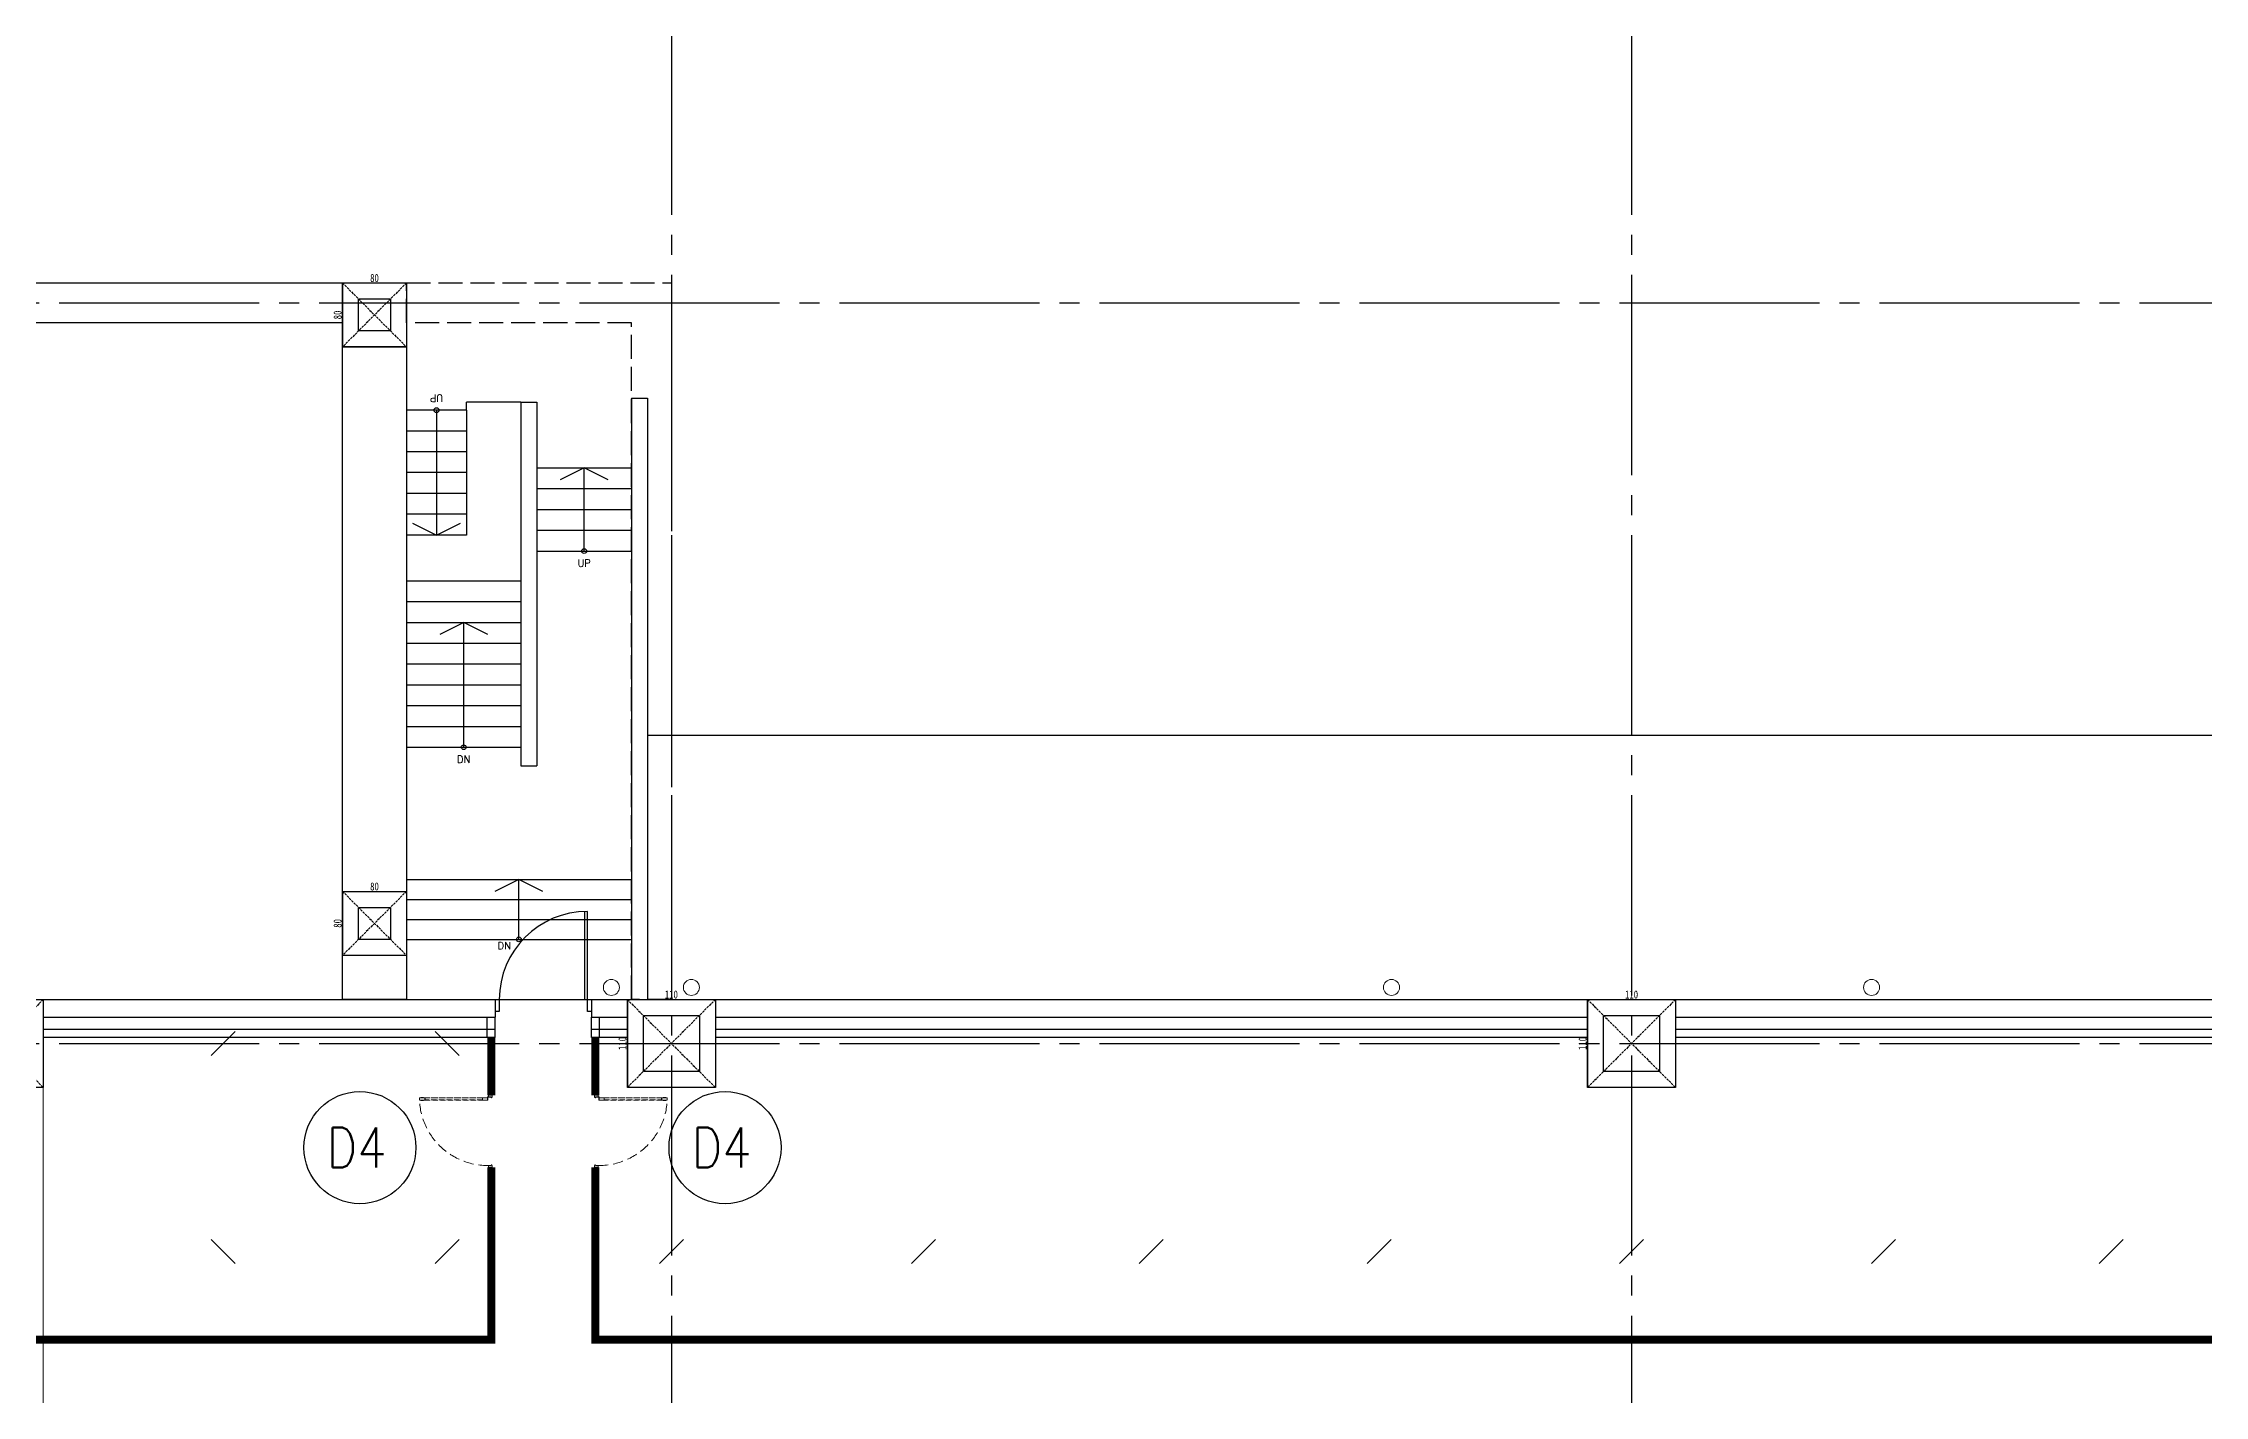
# Model space of a CAD drawing. Header units: millimetres. Extents: x -960 to 39633, y -720 to 12125.
# Drawn here: x 11935 to 14636, y 8560 to 10249 of the extents above; entities that cross this region are included whole.
import ezdxf
from ezdxf.enums import TextEntityAlignment as Align

# ---------------------------------------------------------------- set-up
doc = ezdxf.new("R2010")
doc.units = ezdxf.units.MM
doc.header["$LTSCALE"] = 100
for name, pattern in [('188K-SM-03-F05-ARCH-PA-Y2257103$0$DASHED', [19.05, 12.7, -6.35]), ('X-S-FAB-L05$0$COL-CEN-LIN', [3.25, 2.5, -0.25, 0.25, -0.25]), ('X-S-FAB-L05$0$HIDDEN', [0.4, 0.3, -0.1])]:
    doc.linetypes.add(name, pattern=pattern)
for name, color, linetype in [('0-xref', 7, 'Continuous'), ('188K-SM-03-F05-ARCH-PA-Y2257103$0$K-DIivder-3.5', 102, '188K-SM-03-F05-ARCH-PA-Y2257103$0$DASHED'), ('188K-SM-03-F05-ARCH-PA-Y2257103$0$K-TXT', 53, 'Continuous'), ('188K-SM-03-F05-ARCH-PA-Y2257103$0$K-岩棉 2hr 3.5-非抗', 11, 'Continuous'), ('X-S-FAB-L05$0$0-arr', 8, 'Continuous'), ('X-S-FAB-L05$0$12', 8, 'Continuous'), ('X-S-FAB-L05$0$1_L05平面圖_1_A-OBJE-MEP', 8, 'Continuous'), ('X-S-FAB-L05$0$BEAM', 8, 'Continuous'), ('X-S-FAB-L05$0$BEAM-RC(P)', 8, 'Continuous'), ('X-S-FAB-L05$0$BLOCK', 8, 'Continuous'), ('X-S-FAB-L05$0$CCL', 8, 'X-S-FAB-L05$0$COL-CEN-LIN'), ('X-S-FAB-L05$0$COL', 8, 'Continuous'), ('X-S-FAB-L05$0$COL-S', 8, 'Continuous'), ('X-S-FAB-L05$0$DOOR', 8, 'Continuous'), ('X-S-FAB-L05$0$DOORSILL', 8, 'Continuous'), ('X-S-FAB-L05$0$HID(UP)', 8, 'X-S-FAB-L05$0$HIDDEN'), ('X-S-FAB-L05$0$S-FNDN', 8, 'Continuous'), ('X-S-FAB-L05$0$S-鋼柱', 8, 'Continuous'), ('X-S-FAB-L05$0$SLAB', 8, 'Continuous'), ('X-S-FAB-L05$0$ST', 8, 'Continuous'), ('X-S-FAB-L05$0$TXT', 8, 'Continuous'), ('X-S-FAB-L05$0$WALL-RC', 8, 'Continuous')]:
    doc.layers.add(name, color=color, linetype=linetype)
doc.layers.add('188K-SM-03-F05-ARCH-PA-Y2257103$0$K-DOOR-鋼板門', color=150, linetype='188K-SM-03-F05-ARCH-PA-Y2257103$0$DASHED', lineweight=9)
doc.layers.add('X-S-FAB-L05$0$XREF', color=8, linetype='Continuous', lineweight=0)
doc.styles.add('188K-SM-03-F05-ARCH-PA-Y2257103$0$Standard', font='txt.shx', dxfattribs={"bigfont": 'chineset.shx'})
doc.styles.add('X-S-FAB-L05$0$CHINA', font='simplex.shx', dxfattribs={"width": 0.75, "bigfont": 'chineset.shx'})
doc.styles.add('X-S-FAB-L05$0$DIM', font='', dxfattribs={"width": 0.8})
doc.styles.get('X-S-FAB-L05$0$DIM').set_extended_font_data('MingLiU')
doc.dimstyles.new('X-S-FAB-L05$0$JJP_005_defpoint', dxfattribs={"dimtxt": 20, "dimasz": 0.5, "dimexe": 0.5, "dimexo": 0.5, "dimgap": 0.5, "dimtad": 1, "dimdsep": 46, "dimtxsty": 'X-S-FAB-L05$0$DIM', "dimblk": 'X-S-FAB-L05$0$_None', "dimcen": 10, "dimclrd": 256, "dimclre": 256, "dimclrt": 256, "dimadec": 0, "dimazin": 0, "dimtfac": 1, "dimtix": 1, "dimtmove": 2, "dimatfit": 3, "dimldrblk": 'X-S-FAB-L05$0$_None', "dimfxl": 0.5, "dimtolj": 1, "dimtzin": 0, "dimarcsym": 0})

# ---------------------------------------------------------------- blocks, each defined once
blk = doc.blocks.new('*D173')
at = {"layer": 'DefPoints', "lineweight": -2, "transparency": 16777216}
blk.add_line((0, 0), (110, 0), dxfattribs=at)
at = {"layer": 'DefPoints', "color": 0, "transparency": 16777216}
for p in [(0, 0), (110, 0), (110, 0)]:
    blk.add_point(p, dxfattribs=at)
at = {"layer": 'DefPoints', "transparency": 16777216, "insert": (55, 6.1), "char_height": 10, "attachment_point": 5, "style": 'X-S-FAB-L05$0$DIM'}
blk.add_mtext('\\A1;110', dxfattribs=at)
blk = doc.blocks.new('X-S-FAB-L05$0$_None')
blk = doc.blocks.new('*D174')
at = {"layer": 'DefPoints', "lineweight": -2, "transparency": 16777216}
blk.add_line((0, 0), (0, -110), dxfattribs=at)
at = {"layer": 'DefPoints', "color": 0, "transparency": 16777216}
for p in [(0, 0), (0, -110), (0, -110)]:
    blk.add_point(p, dxfattribs=at)
at = {"layer": 'DefPoints', "transparency": 16777216, "insert": (-6.1, -55), "char_height": 10, "attachment_point": 5, "rotation": 90, "style": 'X-S-FAB-L05$0$DIM'}
blk.add_mtext('\\A1;110', dxfattribs=at)
blk = doc.blocks.new('*D175')
at = {"layer": 'DefPoints', "lineweight": -2, "transparency": 16777216}
blk.add_line((0, 0), (80, 0), dxfattribs=at)
at = {"layer": 'DefPoints', "color": 0, "transparency": 16777216}
for p in [(0, 0), (80, 0), (80, 0)]:
    blk.add_point(p, dxfattribs=at)
at = {"layer": 'DefPoints', "transparency": 16777216, "insert": (40, 6.1), "char_height": 10, "attachment_point": 5, "style": 'X-S-FAB-L05$0$DIM'}
blk.add_mtext('\\A1;80', dxfattribs=at)
blk = doc.blocks.new('*D176')
at = {"layer": 'DefPoints', "lineweight": -2, "transparency": 16777216}
blk.add_line((0, 0), (0, -80), dxfattribs=at)
at = {"layer": 'DefPoints', "color": 0, "transparency": 16777216}
for p in [(0, 0), (0, -80), (0, -80)]:
    blk.add_point(p, dxfattribs=at)
at = {"layer": 'DefPoints', "transparency": 16777216, "insert": (-6.1, -40), "char_height": 10, "attachment_point": 5, "rotation": 90, "style": 'X-S-FAB-L05$0$DIM'}
blk.add_mtext('\\A1;80', dxfattribs=at)
blk = doc.blocks.new('X-S-FAB-L05$0$SC1')
at = {"layer": 'DefPoints'}
blk.add_line((27925, 8342.1), (27955, 8312.1), dxfattribs=at)
blk = doc.blocks.new('X-S-FAB-L05$0$VC(C)')
at = {"layer": 'X-S-FAB-L05$0$S-鋼柱', "rotation": 90}
for p in [(20487.1, -18940), (20767.1, -19200), (21047.1, -19200), (21362.1, -19200), (21646.7, -19200), (21931.7, -19200), (22247.1, -19200), (22562.1, -19200), (22846.7, -19200)]:
    blk.add_blockref('X-S-FAB-L05$0$SC1', p, dxfattribs=at)
at = {"layer": 'X-S-FAB-L05$0$S-鋼柱'}
for p in [(-15500, 672.9), (-15780, 412.9)]:
    blk.add_blockref('X-S-FAB-L05$0$SC1', p, dxfattribs=at)
blk = doc.blocks.new('X-S-FAB-L05$0$板_3_2', base_point=(11935, 9055))
at = {"layer": 'X-S-FAB-L05$0$S-FNDN', "color": 15, "lineweight": 0, "flags": 128}
blk.add_lwpolyline([(11935, 9055), (4350, 9055), (4350, 7470), (9330, 7470), (9330, -55), (11935, -55), (11935, 4530), (11070, 4530), (11070, 5003), (11935, 5003)], close=True, dxfattribs=at)
blk = doc.blocks.new('188K-SM-03-F05-ARCH-PA-Y2257103$0$單開鋼板-900x1700')
at = {"ltscale": 0.005}
for p, q in [((3.5, 81.5), (3.5, 10.4)), ((3.5, 10.4), (3.5, 81.5)), ((3.5, 81.5), (3.5, 81.5)), ((5.9, 10.4), (5.9, 81.5)), ((5.9, 81.5), (6, 81.5)), ((6, 81.5), (6, 10.4)), ((6.1, 86.9), (6.7, 86.9)), ((6.1, 83.5), (6.1, 86.9)), ((6.7, 83.5), (6.1, 83.5)), ((6.7, 86.9), (6.7, 83.5)), ((0, 2), (0, -2)), ((2, 2.3), (0.3, 2.3)), ((2.1, -1), (2.1, 2.2)), ((3.5, 10.4), (3.5, 10.4)), ((6, 10.4), (5.9, 10.4)), ((87.9, -1), (87.9, 2.2)), ((88, 2.3), (89.7, 2.3)), ((90, 2), (90, -2)), ((0.3, -2.3), (2, -2.3)), ((2, -2.3), (3.1, -1.6)), ((2.6, -1), (2.1, -1)), ((2.5, -1.2), (2.5, -1.1)), ((2.5, -1.1), (2.6, -1.1)), ((3, -1.2), (2.5, -1.2)), ((3.1, -1), (2.9, -1)), ((2.9, -1.1), (3, -1.1)), ((3, -1.1), (3, -1.2)), ((3.1, -1.4), (3.1, -1.1)), ((86.9, -1), (87.1, -1)), ((86.9, -1.4), (86.9, -1.1)), ((88, -2.3), (86.9, -1.6)), ((87, -1.1), (87, -1.2)), ((87.1, -1.1), (87, -1.1)), ((87, -1.2), (87.5, -1.2)), ((87.4, -1), (87.9, -1)), ((87.5, -1.1), (87.4, -1.1)), ((87.5, -1.2), (87.5, -1.1)), ((89.7, -2.3), (88, -2.3))]:
    blk.add_line(p, q, dxfattribs=at)
for points in [[(3.3, 83.5), (3.3, 86.9), (2.8, 86.9), (2.8, 83.5)], [(6.1, 81.7), (6.1, 88.7), (3.3, 88.7), (3.3, 81.7)], [(2.3, -0.4), (2.3, 2.9), (2.1, 2.9), (2.1, -0.4)], [(5.9, 3.6), (2.8, 3.6), (2.8, 3.4), (5.9, 3.4)], [(6.1, 3.2), (6.1, 10.1), (3.3, 10.1), (3.3, 3.2)]]:
    blk.add_lwpolyline(points, close=True, dxfattribs=at)
for points in [[(3.4, 81.7), (3.4, 80.9, 0.158507), (3.4, 80.9), (3.4, 80.8, 0.72636), (3.5, 80.8), (3.5, 80.9, 0.414214), (3.5, 80.9, -0.414214), (3.4, 80.9), (3.4, 81.4, -0.414214), (3.5, 81.5), (3.8, 81.5, 0.414214), (3.8, 81.5), (3.8, 81.5, 0.414214), (3.8, 81.5), (3.5, 81.5, -0.414214), (3.4, 81.5), (3.4, 81.7, -0.414214), (3.5, 81.7), (4.7, 81.7), (4.7, 81.7), (4.7, 81.7), (6, 81.7, -0.414214), (6, 81.7), (6, 81.5, -0.414214), (6, 81.5), (5.7, 81.5, 0.414214), (5.7, 81.5), (5.7, 81.5, 0.414214), (5.7, 81.5), (6, 81.5, -0.414214), (6, 81.4), (6, 80.9, -0.414214), (6, 80.9), (6, 80.9, 0.414214), (6, 80.9), (6, 80.8, 0.72636), (6, 80.8), (6.1, 80.9, 0.158507), (6.1, 80.9), (6.1, 81.7, 0.414214), (6.1, 81.8), (3.4, 81.8, 0.414214)], [(4.7, 10.1), (4.7, 10.1), (3.5, 10.1, -0.414214), (3.4, 10.2), (3.4, 10.3, -0.414214), (3.5, 10.3), (3.8, 10.3, 0.414214), (3.8, 10.3), (3.8, 10.3, 0.414214), (3.8, 10.4), (3.5, 10.4, -0.414214), (3.4, 10.4), (3.4, 10.9, -0.414214), (3.5, 10.9), (3.5, 10.9, 0.414214), (3.5, 10.9), (3.5, 11, 0.72636), (3.4, 11), (3.4, 10.9, 0.158507), (3.4, 10.9), (3.4, 10.1, 0.414214), (3.4, 10.1), (6, 10.1, 0.414214), (6.1, 10.1), (6.1, 10.9, 0.158507), (6.1, 10.9), (6, 11, 0.72636), (6, 11), (6, 10.9, 0.414214), (6, 10.9, -0.414214), (6, 10.9), (6, 10.4, -0.414214), (6, 10.4), (5.7, 10.4, 0.414214), (5.7, 10.3), (5.7, 10.3, 0.414214), (5.7, 10.3), (6, 10.3, -0.414214), (6, 10.3), (6, 10.2, -0.414214), (6, 10.1), (4.7, 10.1)]]:
    blk.add_lwpolyline(points, format="xyb", close=True, dxfattribs=at)
at = {"linetype": '188K-SM-03-F05-ARCH-PA-Y2257103$0$DASHED', "ltscale": 0.01}
blk.add_arc((2.4, 3.3), 85.5, 359.2774, 87.5065, dxfattribs=at)
at = {"ltscale": 0.005}
for centre, major_axis, start_param, end_param in [((0.3, 2), (0.246, -0.246), 2.356194, 3.926991), ((2, 2.2), (0.0738, -0.0738), 7.068583, 8.63938), ((88, 2.2), (-0.0738, -0.0738), -2.356194, -0.785398), ((89.7, 2), (-0.246, -0.246), 2.356194, 3.926991), ((0.3, -2), (-0.246, -0.246), 5.497787, 7.068583), ((2.6, -1.1), (-0.0246, -0.0246), 0.785398, 3.926991), ((2.9, -1.1), (-0.0246, -0.0246), 3.926991, 7.068583), ((3.1, -1.1), (0.0246, -0.0246), 7.068583, 8.63938), ((2.9, -1.4), (0.148, -0.148), 6.162283, 7.068583), ((86.9, -1.1), (-0.0246, -0.0246), -2.356194, -0.785398), ((87.1, -1.4), (-0.148, -0.148), -0.785398, 0.120903), ((87.1, -1.1), (0.0246, -0.0246), -0.785398, 2.356194), ((87.4, -1.1), (0.0246, -0.0246), 2.356194, 5.497787), ((89.7, -2), (0.246, -0.246), -0.785398, 0.785398)]:
    blk.add_ellipse(centre, major_axis=major_axis, ratio=1, start_param=start_param, end_param=end_param, dxfattribs=at)
at = {"ltscale": 0.005, "extrusion": (0, 0, -1)}
blk.add_ellipse((2.4, 3.3), major_axis=(-0.344, 0.344), ratio=1, start_param=5.497787, end_param=11.780972, dxfattribs=at)
blk = doc.blocks.new('188K-SM-03-F05-ARCH-PA-Y2257103')
at = {"layer": '188K-SM-03-F05-ARCH-PA-Y2257103$0$K-DIivder-3.5', "linetype": 'ByBlock', "ltscale": 2, "const_width": 10}
for points in [[(12495, 9007.5), (12495, 8935.4)], [(12495, 8845.4), (12495, 8630)]]:
    blk.add_lwpolyline(points, dxfattribs=at)
at = {"layer": '188K-SM-03-F05-ARCH-PA-Y2257103$0$K-DIivder-3.5', "linetype": 'ByBlock', "ltscale": 2, "const_width": 10, "elevation": 0}
for points in [[(12625, 9007.5), (12625, 8935.4)], [(12625, 8845.4), (12625, 8630)], [(7605.1, 8630), (12500, 8630)], [(12620, 8630), (15195, 8630)]]:
    blk.add_lwpolyline(points, dxfattribs=at)
at = {"layer": '188K-SM-03-F05-ARCH-PA-Y2257103$0$K-TXT'}
for centre in [(12330.8, 8869.9), (12787.1, 8869.9, 0)]:
    blk.add_circle(centre, 70, dxfattribs=at)
at = {"layer": '188K-SM-03-F05-ARCH-PA-Y2257103$0$K-岩棉 2hr 3.5-非抗'}
for p, q in [((12490, 9007.5, 0), (12490, 9033, 0)), ((12500, 9007.5, 0), (12500, 9033, 0)), ((12620, 9007.5, 0), (12620, 9033)), ((12630, 9007.5, 0), (12630, 9033)), ((12500, 9017.5, 0), (11935, 9017.5, 0)), ((12500, 9007.5, 0), (11935, 9007.5, 0)), ((12665, 9017.5, 0), (12620, 9017.5, 0)), ((12665, 9007.5, 0), (12620, 9007.5, 0)), ((13865, 9017.5, 0), (12775, 9017.5, 0)), ((13865, 9007.5, 0), (12775, 9007.5, 0)), ((15065, 9017.5, 0), (13975, 9017.5, 0)), ((15065, 9007.5, 0), (13975, 9007.5, 0))]:
    blk.add_line(p, q, dxfattribs=at)
at = {"layer": '188K-SM-03-F05-ARCH-PA-Y2257103$0$K-DOOR-鋼板門', "xscale": -1, "rotation": 90}
blk.add_blockref('188K-SM-03-F05-ARCH-PA-Y2257103$0$單開鋼板-900x1700', (12493.9, 8935.4), dxfattribs=at)
at = {"layer": '188K-SM-03-F05-ARCH-PA-Y2257103$0$K-DOOR-鋼板門', "rotation": 270}
blk.add_blockref('188K-SM-03-F05-ARCH-PA-Y2257103$0$單開鋼板-900x1700', (12626.1, 8935.4, 0), dxfattribs=at)
at = {"layer": '188K-SM-03-F05-ARCH-PA-Y2257103$0$K-TXT', "style": '188K-SM-03-F05-ARCH-PA-Y2257103$0$Standard', "width": 0.85}
for p in [(12326.4, 8869.9), (12782.7, 8869.9, 0)]:
    blk.add_text('D4', height=50, dxfattribs=at).set_placement(p, align=Align.MIDDLE)
blk = doc.blocks.new('*U58')
at = {"layer": 'DefPoints', "linetype": 'X-S-FAB-L05$0$HIDDEN', "ltscale": 0.1}
for p, q in [((110, 0), (0, -110)), ((0, 0), (110, -110))]:
    blk.add_line(p, q, dxfattribs=at)
at = {"layer": 'X-S-FAB-L05$0$COL', "ltscale": 0.1}
blk.add_lwpolyline([(0, 0), (110, 0), (110, -110), (0, -110)], close=True, dxfattribs=at)
at = {"layer": 'DefPoints'}
dim = blk.add_linear_dim(base=(0, -110), p1=(0, 0), p2=(0, -110), angle=90, dimstyle='X-S-FAB-L05$0$JJP_005_defpoint', override={"dimtxt": 10}, dxfattribs=at)
dim.commit()
dim.dimension.update_dxf_attribs({"geometry": '*D174', "text_midpoint": (-6.067, -55)})
dim = blk.add_linear_dim(base=(110, 0), p1=(0, 0), p2=(110, 0), dimstyle='X-S-FAB-L05$0$JJP_005_defpoint', override={"dimtxt": 10}, dxfattribs=at)
dim.commit()
dim.dimension.update_dxf_attribs({"geometry": '*D173', "text_midpoint": (55, 6.067)})
blk = doc.blocks.new('*U62')
at = {"layer": 'DefPoints', "linetype": 'X-S-FAB-L05$0$HIDDEN', "ltscale": 0.1}
for p, q in [((80, 0), (0, -80)), ((0, 0), (80, -80))]:
    blk.add_line(p, q, dxfattribs=at)
at = {"layer": 'X-S-FAB-L05$0$COL', "ltscale": 0.1}
blk.add_lwpolyline([(0, 0), (80, 0), (80, -80), (0, -80)], close=True, dxfattribs=at)
at = {"layer": 'DefPoints'}
dim = blk.add_linear_dim(base=(0, -80), p1=(0, 0), p2=(0, -80), angle=90, dimstyle='X-S-FAB-L05$0$JJP_005_defpoint', override={"dimtxt": 10}, dxfattribs=at)
dim.commit()
dim.dimension.update_dxf_attribs({"geometry": '*D176', "text_midpoint": (-6.067, -40)})
dim = blk.add_linear_dim(base=(80, 0), p1=(0, 0), p2=(80, 0), dimstyle='X-S-FAB-L05$0$JJP_005_defpoint', override={"dimtxt": 10}, dxfattribs=at)
dim.commit()
dim.dimension.update_dxf_attribs({"geometry": '*D175', "text_midpoint": (40, 6.067)})
blk = doc.blocks.new('X-S-FAB-L05$0$FAB2-L05')
at = {"layer": 'X-S-FAB-L05$0$CCL'}
for p, q in [((-13440, 11005), (-13440, 0)), ((-12240, 11005), (-12240, 0)), ((-26880, 10645), (1210, 10645)), ((-26880, 9720), (1210, 9720))]:
    blk.add_line(p, q, dxfattribs=at)
at = {"layer": 'X-S-FAB-L05$0$COL-S'}
for points in [[(-13831, 10650), (-13791, 10650), (-13791, 10610), (-13831, 10610)], [(-13831, 9890), (-13791, 9890), (-13791, 9850), (-13831, 9850)], [(-13475, 9755), (-13405, 9755), (-13405, 9685), (-13475, 9685)], [(-12275, 9755), (-12205, 9755), (-12205, 9685), (-12275, 9685)]]:
    blk.add_lwpolyline(points, close=True, dxfattribs=at)
at = {"layer": 'X-S-FAB-L05$0$BEAM'}
for name, p in [('*U62', (-13851, 10670)), ('*U62', (-13851, 9910)), ('*U58', (-13495, 9775)), ('*U58', (-12295, 9775))]:
    blk.add_blockref(name, p, dxfattribs=at)
blk = doc.blocks.new('X-S-FAB-L05')
at = {"layer": 'X-S-FAB-L05$0$0-arr', "color": 4}
for points in [[(12641, 9704), (12611, 9719), (12581, 9704)], [(12396.5, 9650), (12426.5, 9635), (12456.5, 9650)], [(12490.5, 9511), (12460.5, 9526), (12430.5, 9511)], [(12559.5, 9190), (12529.5, 9205), (12499.5, 9190)]]:
    blk.add_lwpolyline(points, dxfattribs=at)
for centre in [(12426.5, 9791), (12611, 9615), (12460.5, 9370), (12529.5, 9130)]:
    blk.add_circle(centre, 3, dxfattribs=at)
at = {"layer": 'X-S-FAB-L05$0$12'}
for points in [[(12426.5, 9791), (12426.5, 9635)], [(12611, 9615), (12611, 9719)], [(12460.5, 9370), (12460.5, 9526)], [(12529.5, 9130), (12529.5, 9205)]]:
    blk.add_lwpolyline(points, dxfattribs=at)
at = {"layer": 'X-S-FAB-L05$0$1_L05平面圖_1_A-OBJE-MEP', "color": 8, "lineweight": 0, "ltscale": 10}
for centre in [(12645, 9070), (12745, 9070), (13620, 9070), (14220, 9070)]:
    blk.add_circle(centre, 10, dxfattribs=at)
at = {"layer": 'X-S-FAB-L05$0$BEAM-RC(P)'}
for points in [[(11920, 9900), (11920, 9950), (12309, 9950), (12309, 9900)], [(12309, 9870), (12389, 9870), (12389, 9055), (12309, 9055)]]:
    blk.add_lwpolyline(points, close=True, dxfattribs=at)
at = {"layer": 'X-S-FAB-L05$0$COL-S'}
for points in [[(12329, 9930), (12369, 9930), (12369, 9890), (12329, 9890)], [(12329, 9170), (12369, 9170), (12369, 9130), (12329, 9130)], [(12685, 9035), (12755, 9035), (12755, 8965), (12685, 8965)], [(13885, 9035), (13955, 9035), (13955, 8965), (13885, 8965)]]:
    blk.add_lwpolyline(points, close=True, dxfattribs=at)
at = {"layer": 'X-S-FAB-L05$0$DOOR'}
for p, q in [((12612, 9055), (12612, 9164.959)), ((12615, 9055), (12615, 9165)), ((12500, 9055), (12500, 9040)), ((12500, 9055), (12505, 9055)), ((12505, 9055), (12505, 9040)), ((12615, 9040), (12615, 9055)), ((12615, 9055), (12620, 9055)), ((12620, 9055), (12620, 9040)), ((12505, 9040), (12500, 9040)), ((12620, 9040), (12615, 9040))]:
    blk.add_line(p, q, dxfattribs=at)
blk.add_arc((12615, 9055), 110, 90, 180, dxfattribs=at)
at = {"layer": 'X-S-FAB-L05$0$DOORSILL'}
blk.add_lwpolyline([(12505, 9055), (12615, 9055)], dxfattribs=at)
at = {"layer": 'X-S-FAB-L05$0$HID(UP)'}
blk.add_lwpolyline([(12389, 9900), (12389, 9950), (12720, 9950), (12720, 9055), (12670, 9055), (12670, 9900)], close=True, dxfattribs=at)
at = {"layer": 'X-S-FAB-L05$0$SLAB'}
for p, q in [((12532, 9801), (12464, 9801)), ((12464, 9791), (12464, 9801)), ((12690, 9385), (15150, 9385))]:
    blk.add_line(p, q, dxfattribs=at)
at = {"layer": 'X-S-FAB-L05$0$ST'}
for p, q in [((12464, 9791), (12389, 9791)), ((12464, 9791), (12464, 9635)), ((12464, 9765), (12389, 9765)), ((12464, 9739), (12389, 9739)), ((12464, 9713), (12389, 9713)), ((12552, 9719), (12670, 9719)), ((12464, 9687), (12389, 9687)), ((12552, 9693), (12670, 9693)), ((12464, 9661), (12389, 9661)), ((12552, 9667), (12670, 9667)), ((12464, 9635), (12389, 9635)), ((12552, 9641), (12670, 9641)), ((12552, 9615), (12670, 9615)), ((12389, 9578), (12532, 9578)), ((12389, 9552), (12532, 9552)), ((12389, 9526), (12532, 9526)), ((12389, 9500), (12532, 9500)), ((12389, 9474), (12532, 9474)), ((12389, 9448), (12532, 9448)), ((12389, 9422), (12532, 9422)), ((12389, 9396), (12532, 9396)), ((12389, 9370), (12532, 9370)), ((12389, 9205), (12670, 9205)), ((12389, 9180), (12670, 9180)), ((12389, 9155), (12670, 9155)), ((12389, 9130), (12670, 9130))]:
    blk.add_line(p, q, dxfattribs=at)
at = {"layer": 'X-S-FAB-L05$0$WALL-RC'}
for p, q in [((12670, 9806), (12670, 9055)), ((12670, 9806), (12690, 9806)), ((12690, 9806), (12690, 9055)), ((12532, 9801), (12532, 9347)), ((12532, 9801), (12552, 9801)), ((12552, 9801), (12552, 9347)), ((12532, 9347), (12552, 9347)), ((11935, 9055), (12500, 9055)), ((12500, 9055), (12500, 9033)), ((12620, 9055), (12620, 9033)), ((12620, 9055), (12665, 9055)), ((12775, 9055), (13865, 9055)), ((13975, 9055), (15065, 9055)), ((11935, 9033), (12500, 9033)), ((12620, 9033), (12665, 9033)), ((12775, 9033), (13865, 9033)), ((13975, 9033), (15065, 9033))]:
    blk.add_line(p, q, dxfattribs=at)
at = {"layer": 'X-S-FAB-L05$0$BEAM'}
for name, p in [('*U62', (12309, 9950)), ('*U62', (12309, 9190)), ('*U58', (11825, 9055)), ('*U58', (12665, 9055)), ('*U58', (13865, 9055))]:
    blk.add_blockref(name, p, dxfattribs=at)
at = {"layer": 'X-S-FAB-L05$0$BLOCK'}
blk.add_blockref('X-S-FAB-L05$0$FAB2-L05', (26160, -720), dxfattribs=at)
at = {"layer": 'X-S-FAB-L05$0$SLAB', "color": 15, "lineweight": 0}
blk.add_blockref('X-S-FAB-L05$0$板_3_2', (11935, 9055), dxfattribs=at)
at = {"layer": 'X-S-FAB-L05$0$XREF'}
blk.add_blockref('X-S-FAB-L05$0$VC(C)', (0, 0), dxfattribs=at)
at = {"layer": 'X-S-FAB-L05$0$TXT', "style": 'X-S-FAB-L05$0$CHINA'}
blk.add_text('UP', height=9, rotation=180, dxfattribs=at).set_placement((12426.5, 9806, 0), align=Align.MIDDLE_CENTER)
for s, p in [('UP', (12611, 9600, 0)), ('DN', (12460.5, 9355, 0)), ('DN', (12511.267, 9122.102, 0))]:
    blk.add_text(s, height=9, dxfattribs=at).set_placement(p, align=Align.MIDDLE_CENTER)

msp = doc.modelspace()

# ---------------------------------------------------------------- block references
msp.add_blockref('188K-SM-03-F05-ARCH-PA-Y2257103', (0, 0))
at = {"layer": '0-xref'}
msp.add_blockref('X-S-FAB-L05', (0, 0), dxfattribs=at)

doc.saveas('drawing.dxf')
